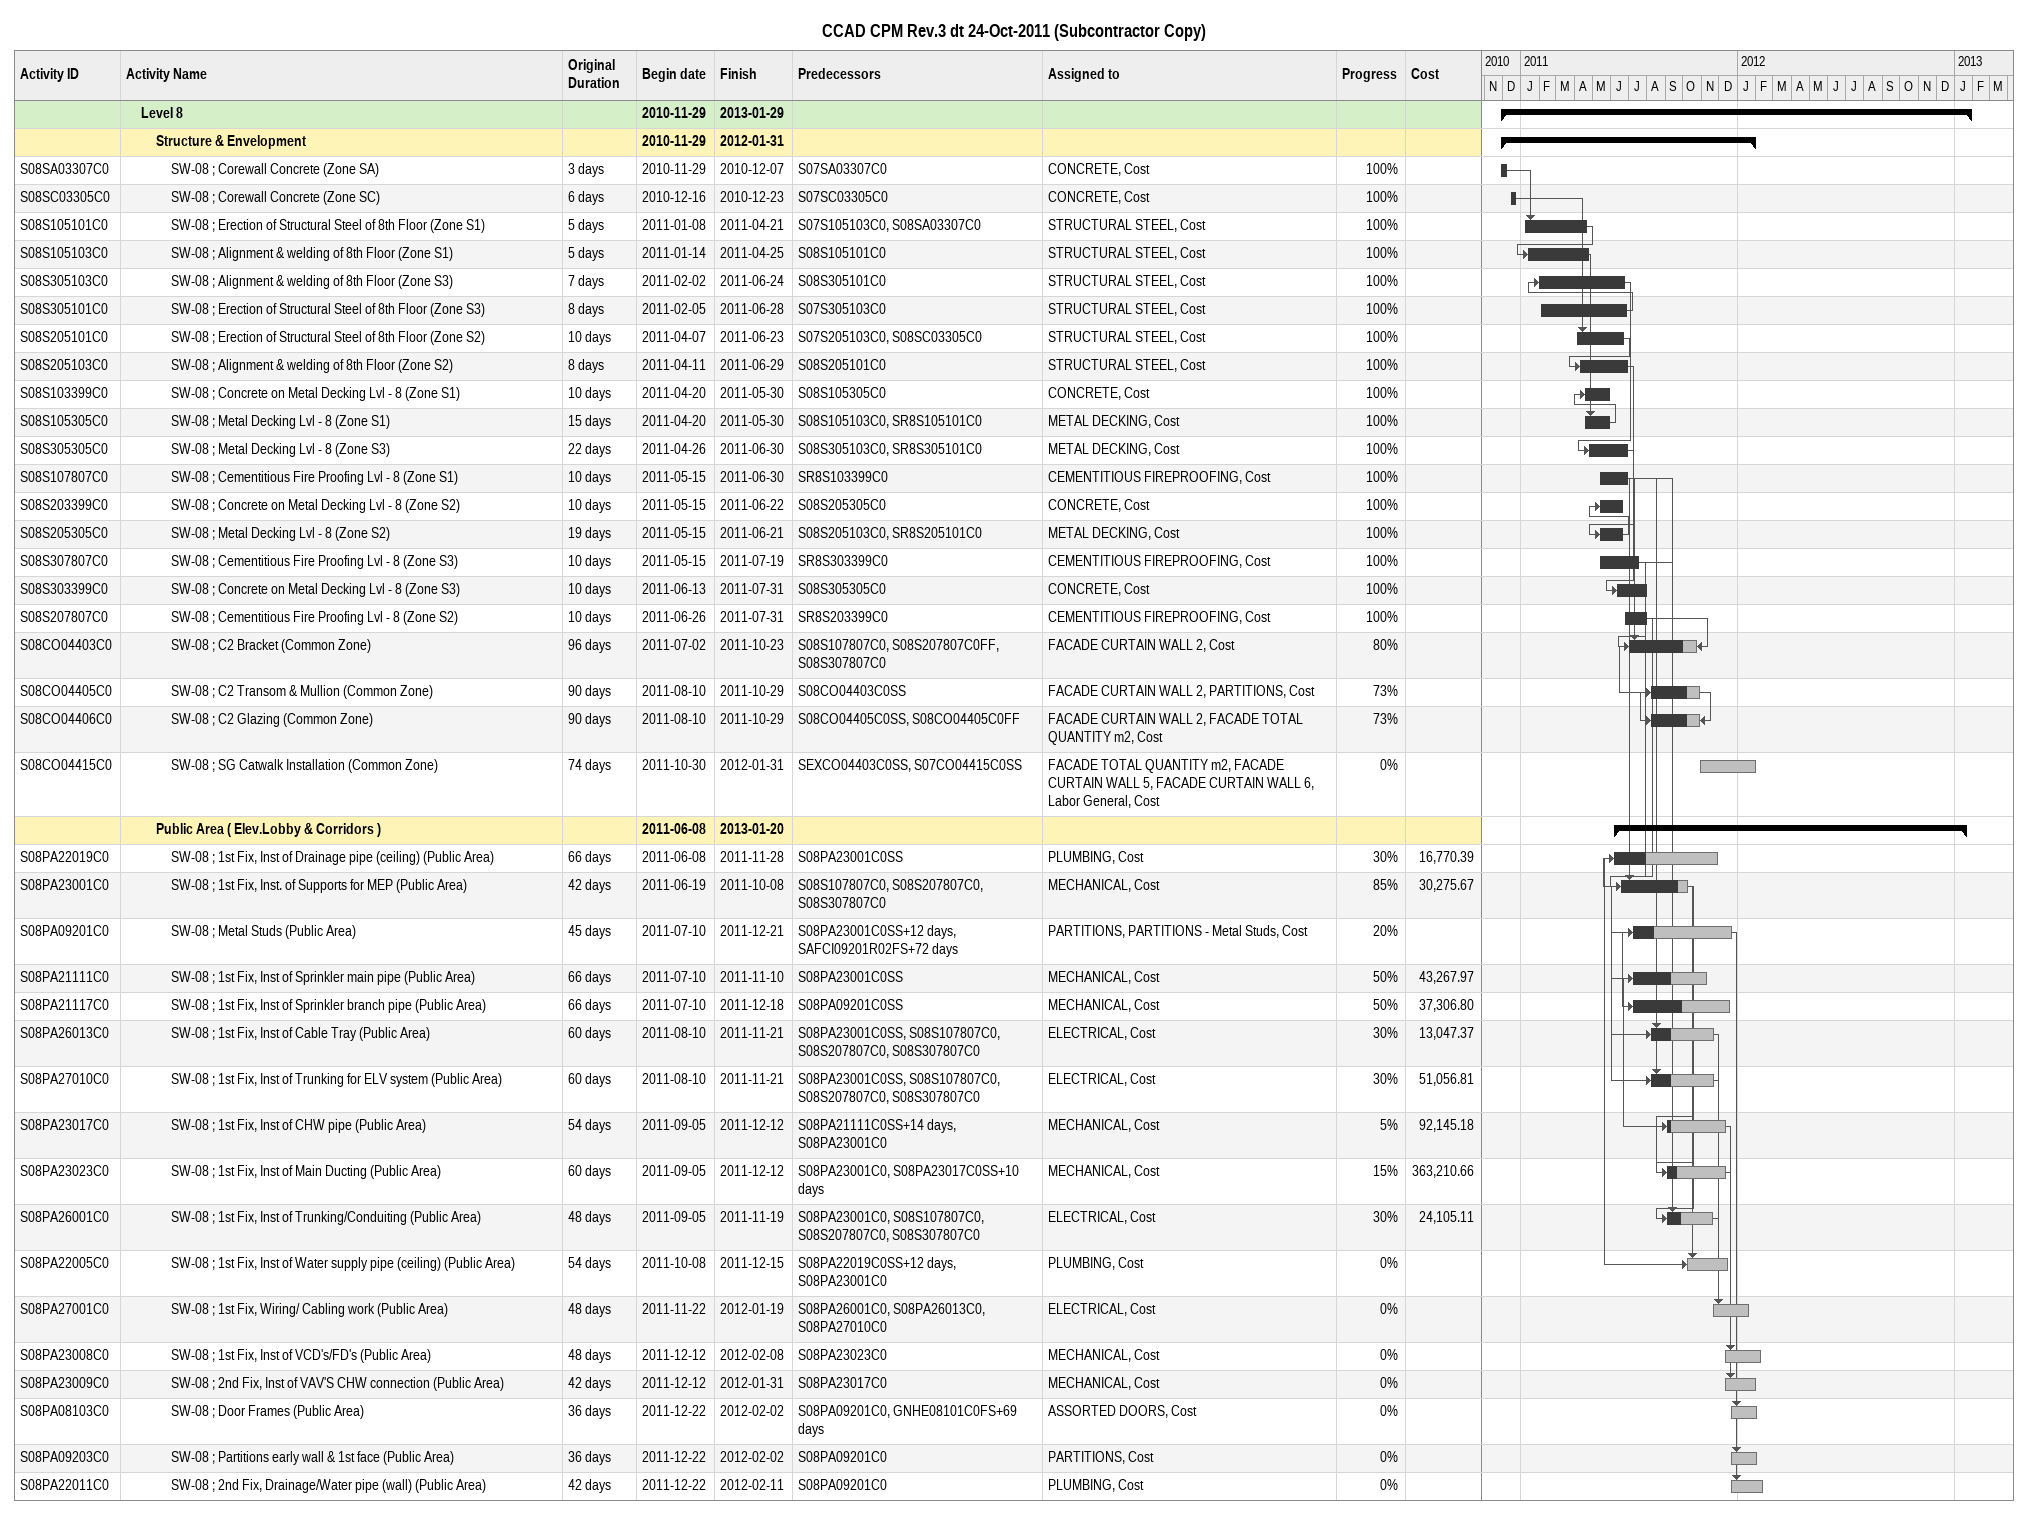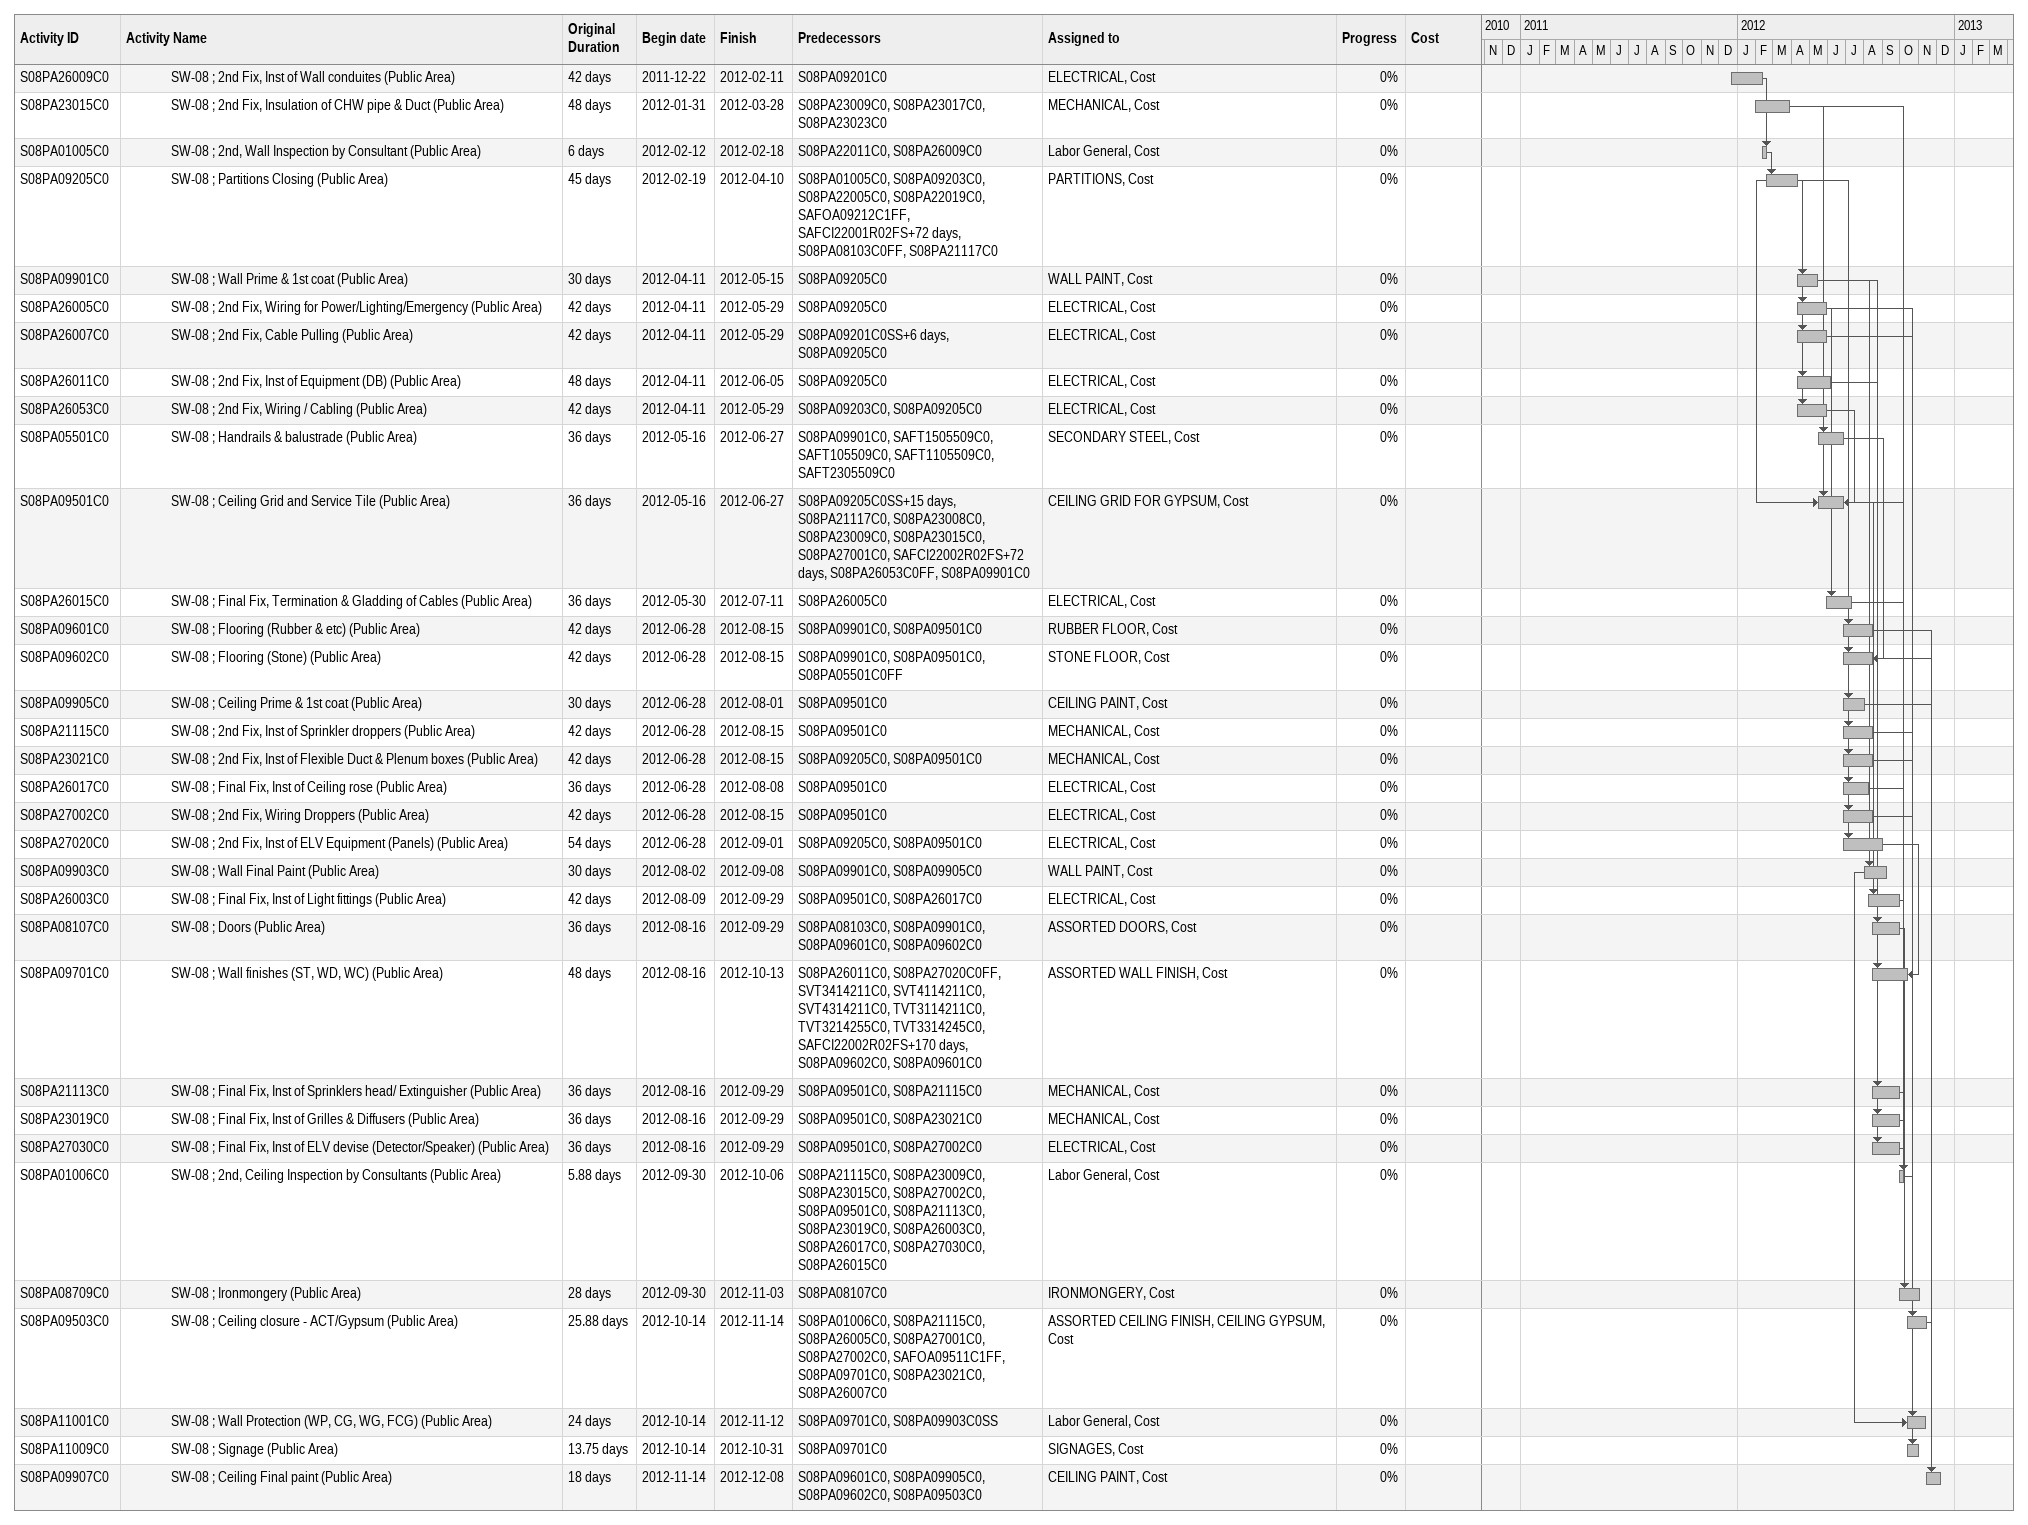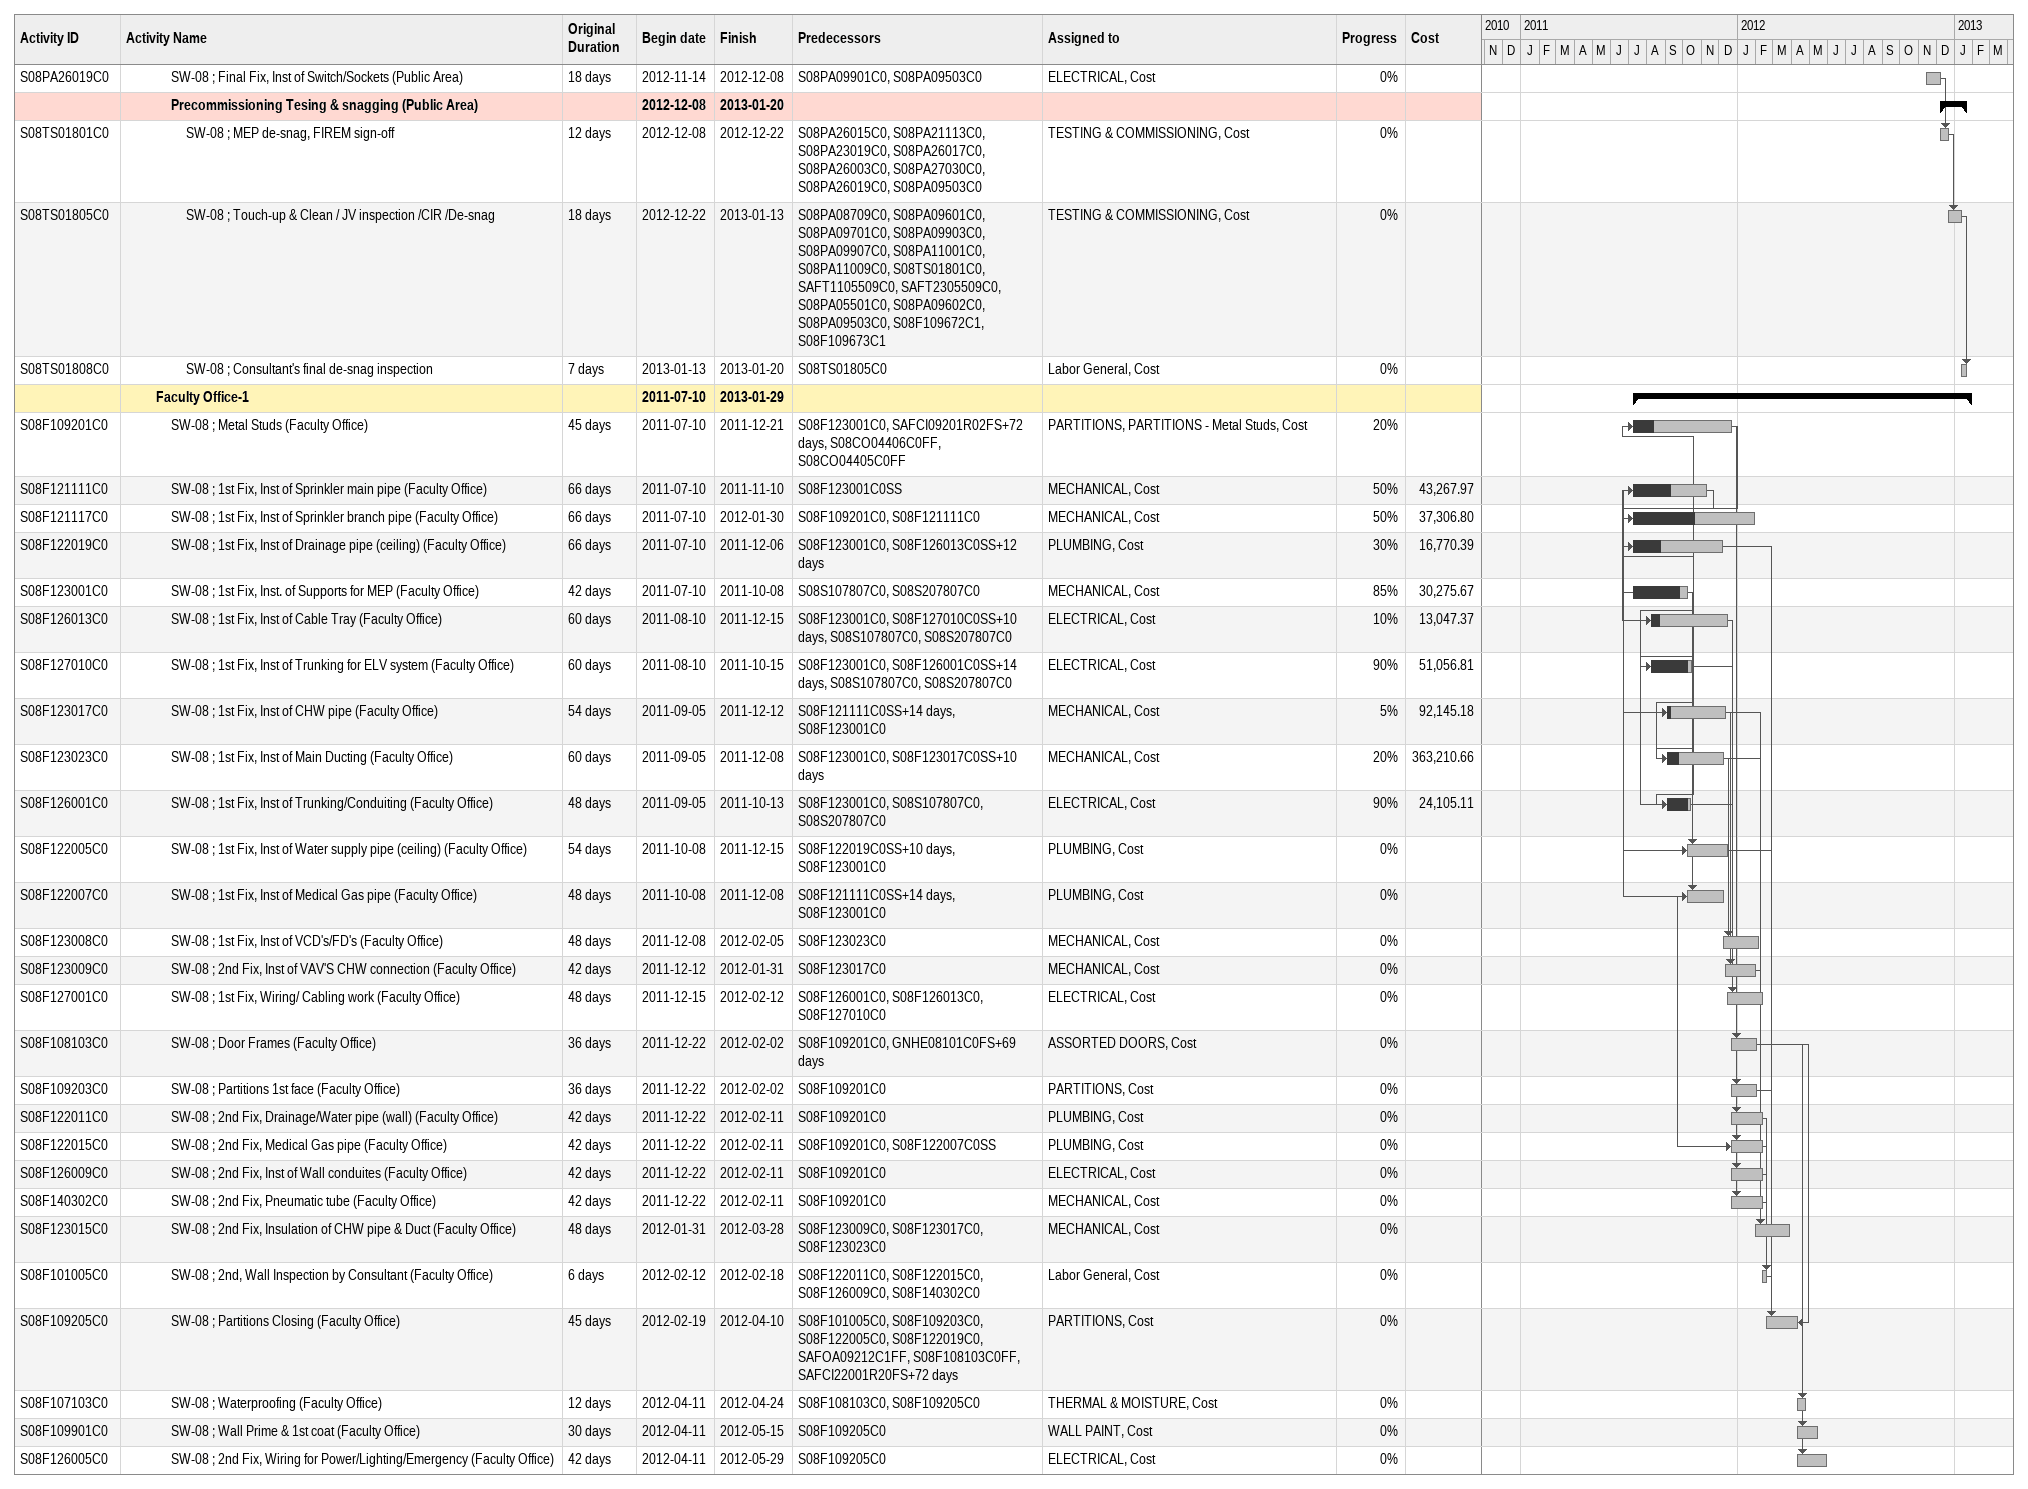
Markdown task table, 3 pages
CCAD CPM Rev.3 dt 24-Oct-2011 (Subcontractor Copy)

| ID | Level | Task | Original duration | Start | Finish | Predecessors | Resources | % complete | Cost |
|---|---|---|---|---|---|---|---|---|---|
|  | 2 | **Level 8** |  | 2010-11-29 | 2013-01-29 |  |  |  |  |
|  | 3 | **Structure & Envelopment** |  | 2010-11-29 | 2012-01-31 |  |  |  |  |
| S08SA03307C0 | 4 | SW-08 ; Corewall Concrete (Zone SA) | 3d | 2010-11-29 | 2010-12-07 | S07SA03307C0 | CONCRETE, Cost | 100 |  |
| S08SC03305C0 | 4 | SW-08 ; Corewall Concrete (Zone SC) | 6d | 2010-12-16 | 2010-12-23 | S07SC03305C0 | CONCRETE, Cost | 100 |  |
| S08S105101C0 | 4 | SW-08 ; Erection of Structural Steel of 8th Floor (Zone S1) | 5d | 2011-01-08 | 2011-04-21 | S07S105103C0, S08SA03307C0 | STRUCTURAL STEEL, Cost | 100 |  |
| S08S105103C0 | 4 | SW-08 ; Alignment & welding of 8th Floor (Zone S1) | 5d | 2011-01-14 | 2011-04-25 | S08S105101C0 | STRUCTURAL STEEL, Cost | 100 |  |
| S08S305103C0 | 4 | SW-08 ; Alignment & welding of 8th Floor (Zone S3) | 7d | 2011-02-02 | 2011-06-24 | S08S305101C0 | STRUCTURAL STEEL, Cost | 100 |  |
| S08S305101C0 | 4 | SW-08 ; Erection of Structural Steel of 8th Floor (Zone S3) | 8d | 2011-02-05 | 2011-06-28 | S07S305103C0 | STRUCTURAL STEEL, Cost | 100 |  |
| S08S205101C0 | 4 | SW-08 ; Erection of Structural Steel of 8th Floor (Zone S2) | 10d | 2011-04-07 | 2011-06-23 | S07S205103C0, S08SC03305C0 | STRUCTURAL STEEL, Cost | 100 |  |
| S08S205103C0 | 4 | SW-08 ; Alignment & welding of 8th Floor (Zone S2) | 8d | 2011-04-11 | 2011-06-29 | S08S205101C0 | STRUCTURAL STEEL, Cost | 100 |  |
| S08S103399C0 | 4 | SW-08 ; Concrete on Metal Decking Lvl - 8 (Zone S1) | 10d | 2011-04-20 | 2011-05-30 | S08S105305C0 | CONCRETE, Cost | 100 |  |
| S08S105305C0 | 4 | SW-08 ; Metal Decking Lvl - 8 (Zone S1) | 15d | 2011-04-20 | 2011-05-30 | S08S105103C0, SR8S105101C0 | METAL DECKING, Cost | 100 |  |
| S08S305305C0 | 4 | SW-08 ; Metal Decking Lvl - 8 (Zone S3) | 22d | 2011-04-26 | 2011-06-30 | S08S305103C0, SR8S305101C0 | METAL DECKING, Cost | 100 |  |
| S08S107807C0 | 4 | SW-08 ; Cementitious Fire Proofing Lvl - 8 (Zone S1) | 10d | 2011-05-15 | 2011-06-30 | SR8S103399C0 | CEMENTITIOUS FIREPROOFING, Cost | 100 |  |
| S08S203399C0 | 4 | SW-08 ; Concrete on Metal Decking Lvl - 8 (Zone S2) | 10d | 2011-05-15 | 2011-06-22 | S08S205305C0 | CONCRETE, Cost | 100 |  |
| S08S205305C0 | 4 | SW-08 ; Metal Decking Lvl - 8 (Zone S2) | 19d | 2011-05-15 | 2011-06-21 | S08S205103C0, SR8S205101C0 | METAL DECKING, Cost | 100 |  |
| S08S307807C0 | 4 | SW-08 ; Cementitious Fire Proofing Lvl - 8 (Zone S3) | 10d | 2011-05-15 | 2011-07-19 | SR8S303399C0 | CEMENTITIOUS FIREPROOFING, Cost | 100 |  |
| S08S303399C0 | 4 | SW-08 ; Concrete on Metal Decking Lvl - 8 (Zone S3) | 10d | 2011-06-13 | 2011-07-31 | S08S305305C0 | CONCRETE, Cost | 100 |  |
| S08S207807C0 | 4 | SW-08 ; Cementitious Fire Proofing Lvl - 8 (Zone S2) | 10d | 2011-06-26 | 2011-07-31 | SR8S203399C0 | CEMENTITIOUS FIREPROOFING, Cost | 100 |  |
| S08CO04403C0 | 4 | SW-08 ; C2 Bracket (Common Zone) | 96d | 2011-07-02 | 2011-10-23 | S08S107807C0, S08S207807C0FF, S08S307807C0 | FACADE CURTAIN WALL 2, Cost | 80 |  |
| S08CO04405C0 | 4 | SW-08 ; C2 Transom & Mullion (Common Zone) | 90d | 2011-08-10 | 2011-10-29 | S08CO04403C0SS | FACADE CURTAIN WALL 2, PARTITIONS, Cost | 73 |  |
| S08CO04406C0 | 4 | SW-08 ; C2 Glazing (Common Zone) | 90d | 2011-08-10 | 2011-10-29 | S08CO04405C0SS, S08CO04405C0FF | FACADE CURTAIN WALL 2, FACADE TOTAL QUANTITY m2, Cost | 73 |  |
| S08CO04415C0 | 4 | SW-08 ; SG Catwalk Installation (Common Zone) | 74d | 2011-10-30 | 2012-01-31 | SEXCO04403C0SS, S07CO04415C0SS | FACADE TOTAL QUANTITY m2, FACADE CURTAIN WALL 5, FACADE CURTAIN WALL 6, Labor General, Cost | 0 |  |
|  | 3 | **Public Area ( Elev.Lobby & Corridors )** |  | 2011-06-08 | 2013-01-20 |  |  |  |  |
| S08PA22019C0 | 4 | SW-08 ; 1st Fix, Inst of Drainage pipe (ceiling) (Public Area) | 66d | 2011-06-08 | 2011-11-28 | S08PA23001C0SS | PLUMBING, Cost | 30 | 16770.39 |
| S08PA23001C0 | 4 | SW-08 ; 1st Fix, Inst. of Supports for MEP (Public Area) | 42d | 2011-06-19 | 2011-10-08 | S08S107807C0, S08S207807C0, S08S307807C0 | MECHANICAL, Cost | 85 | 30275.67 |
| S08PA09201C0 | 4 | SW-08 ; Metal Studs (Public Area) | 45d | 2011-07-10 | 2011-12-21 | S08PA23001C0SS+12d, SAFCI09201R02FS+72d | PARTITIONS, PARTITIONS - Metal Studs, Cost | 20 |  |
| S08PA21111C0 | 4 | SW-08 ; 1st Fix, Inst of Sprinkler main pipe (Public Area) | 66d | 2011-07-10 | 2011-11-10 | S08PA23001C0SS | MECHANICAL, Cost | 50 | 43267.97 |
| S08PA21117C0 | 4 | SW-08 ; 1st Fix, Inst of Sprinkler branch pipe (Public Area) | 66d | 2011-07-10 | 2011-12-18 | S08PA09201C0SS | MECHANICAL, Cost | 50 | 37306.80 |
| S08PA26013C0 | 4 | SW-08 ; 1st Fix, Inst of Cable Tray (Public Area) | 60d | 2011-08-10 | 2011-11-21 | S08PA23001C0SS, S08S107807C0, S08S207807C0, S08S307807C0 | ELECTRICAL, Cost | 30 | 13047.37 |
| S08PA27010C0 | 4 | SW-08 ; 1st Fix, Inst of Trunking for ELV system (Public Area) | 60d | 2011-08-10 | 2011-11-21 | S08PA23001C0SS, S08S107807C0, S08S207807C0, S08S307807C0 | ELECTRICAL, Cost | 30 | 51056.81 |
| S08PA23017C0 | 4 | SW-08 ; 1st Fix, Inst of CHW pipe (Public Area) | 54d | 2011-09-05 | 2011-12-12 | S08PA21111C0SS+14d, S08PA23001C0 | MECHANICAL, Cost | 5 | 92145.18 |
| S08PA23023C0 | 4 | SW-08 ; 1st Fix, Inst of Main Ducting (Public Area) | 60d | 2011-09-05 | 2011-12-12 | S08PA23001C0, S08PA23017C0SS+10d | MECHANICAL, Cost | 15 | 363210.66 |
| S08PA26001C0 | 4 | SW-08 ; 1st Fix, Inst of Trunking/Conduiting (Public Area) | 48d | 2011-09-05 | 2011-11-19 | S08PA23001C0, S08S107807C0, S08S207807C0, S08S307807C0 | ELECTRICAL, Cost | 30 | 24105.11 |
| S08PA22005C0 | 4 | SW-08 ; 1st Fix, Inst of Water supply pipe (ceiling) (Public Area) | 54d | 2011-10-08 | 2011-12-15 | S08PA22019C0SS+12d, S08PA23001C0 | PLUMBING, Cost | 0 |  |
| S08PA27001C0 | 4 | SW-08 ; 1st Fix, Wiring/ Cabling work (Public Area) | 48d | 2011-11-22 | 2012-01-19 | S08PA26001C0, S08PA26013C0, S08PA27010C0 | ELECTRICAL, Cost | 0 |  |
| S08PA23008C0 | 4 | SW-08 ; 1st Fix, Inst of VCD's/FD's (Public Area) | 48d | 2011-12-12 | 2012-02-08 | S08PA23023C0 | MECHANICAL, Cost | 0 |  |
| S08PA23009C0 | 4 | SW-08 ; 2nd Fix, Inst of VAV'S CHW connection (Public Area) | 42d | 2011-12-12 | 2012-01-31 | S08PA23017C0 | MECHANICAL, Cost | 0 |  |
| S08PA08103C0 | 4 | SW-08 ; Door Frames (Public Area) | 36d | 2011-12-22 | 2012-02-02 | S08PA09201C0, GNHE08101C0FS+69d | ASSORTED DOORS, Cost | 0 |  |
| S08PA09203C0 | 4 | SW-08 ; Partitions early wall & 1st face (Public Area) | 36d | 2011-12-22 | 2012-02-02 | S08PA09201C0 | PARTITIONS, Cost | 0 |  |
| S08PA22011C0 | 4 | SW-08 ; 2nd Fix, Drainage/Water pipe (wall) (Public Area) | 42d | 2011-12-22 | 2012-02-11 | S08PA09201C0 | PLUMBING, Cost | 0 |  |
| S08PA26009C0 | 4 | SW-08 ; 2nd Fix, Inst of Wall conduites (Public Area) | 42d | 2011-12-22 | 2012-02-11 | S08PA09201C0 | ELECTRICAL, Cost | 0 |  |
| S08PA23015C0 | 4 | SW-08 ; 2nd Fix, Insulation of CHW pipe & Duct (Public Area) | 48d | 2012-01-31 | 2012-03-28 | S08PA23009C0, S08PA23017C0, S08PA23023C0 | MECHANICAL, Cost | 0 |  |
| S08PA01005C0 | 4 | SW-08 ; 2nd, Wall Inspection by Consultant (Public Area) | 6d | 2012-02-12 | 2012-02-18 | S08PA22011C0, S08PA26009C0 | Labor General, Cost | 0 |  |
| S08PA09205C0 | 4 | SW-08 ; Partitions Closing (Public Area) | 45d | 2012-02-19 | 2012-04-10 | S08PA01005C0, S08PA09203C0, S08PA22005C0, S08PA22019C0, SAFOA09212C1FF, SAFCI22001R02FS+72d, S08PA08103C0FF, S08PA21117C0 | PARTITIONS, Cost | 0 |  |
| S08PA09901C0 | 4 | SW-08 ; Wall Prime & 1st coat (Public Area) | 30d | 2012-04-11 | 2012-05-15 | S08PA09205C0 | WALL PAINT, Cost | 0 |  |
| S08PA26005C0 | 4 | SW-08 ; 2nd Fix, Wiring for Power/Lighting/Emergency (Public Area) | 42d | 2012-04-11 | 2012-05-29 | S08PA09205C0 | ELECTRICAL, Cost | 0 |  |
| S08PA26007C0 | 4 | SW-08 ; 2nd Fix, Cable Pulling (Public Area) | 42d | 2012-04-11 | 2012-05-29 | S08PA09201C0SS+6d, S08PA09205C0 | ELECTRICAL, Cost | 0 |  |
| S08PA26011C0 | 4 | SW-08 ; 2nd Fix, Inst of Equipment (DB) (Public Area) | 48d | 2012-04-11 | 2012-06-05 | S08PA09205C0 | ELECTRICAL, Cost | 0 |  |
| S08PA26053C0 | 4 | SW-08 ; 2nd Fix, Wiring / Cabling (Public Area) | 42d | 2012-04-11 | 2012-05-29 | S08PA09203C0, S08PA09205C0 | ELECTRICAL, Cost | 0 |  |
| S08PA05501C0 | 4 | SW-08 ; Handrails & balustrade (Public Area) | 36d | 2012-05-16 | 2012-06-27 | S08PA09901C0, SAFT1505509C0, SAFT105509C0, SAFT1105509C0, SAFT2305509C0 | SECONDARY STEEL, Cost | 0 |  |
| S08PA09501C0 | 4 | SW-08 ; Ceiling Grid and Service Tile (Public Area) | 36d | 2012-05-16 | 2012-06-27 | S08PA09205C0SS+15d, S08PA21117C0, S08PA23008C0, S08PA23009C0, S08PA23015C0, S08PA27001C0, SAFCI22002R02FS+72d, S08PA26053C0FF, S08PA09901C0 | CEILING GRID FOR GYPSUM, Cost | 0 |  |
| S08PA26015C0 | 4 | SW-08 ; Final Fix, Termination & Gladding of Cables (Public Area) | 36d | 2012-05-30 | 2012-07-11 | S08PA26005C0 | ELECTRICAL, Cost | 0 |  |
| S08PA09601C0 | 4 | SW-08 ; Flooring (Rubber & etc) (Public Area) | 42d | 2012-06-28 | 2012-08-15 | S08PA09901C0, S08PA09501C0 | RUBBER FLOOR, Cost | 0 |  |
| S08PA09602C0 | 4 | SW-08 ; Flooring (Stone) (Public Area) | 42d | 2012-06-28 | 2012-08-15 | S08PA09901C0, S08PA09501C0, S08PA05501C0FF | STONE FLOOR, Cost | 0 |  |
| S08PA09905C0 | 4 | SW-08 ; Ceiling Prime & 1st coat (Public Area) | 30d | 2012-06-28 | 2012-08-01 | S08PA09501C0 | CEILING PAINT, Cost | 0 |  |
| S08PA21115C0 | 4 | SW-08 ; 2nd Fix, Inst of Sprinkler droppers (Public Area) | 42d | 2012-06-28 | 2012-08-15 | S08PA09501C0 | MECHANICAL, Cost | 0 |  |
| S08PA23021C0 | 4 | SW-08 ; 2nd Fix, Inst of Flexible Duct & Plenum boxes (Public Area) | 42d | 2012-06-28 | 2012-08-15 | S08PA09205C0, S08PA09501C0 | MECHANICAL, Cost | 0 |  |
| S08PA26017C0 | 4 | SW-08 ; Final Fix, Inst of Ceiling rose (Public Area) | 36d | 2012-06-28 | 2012-08-08 | S08PA09501C0 | ELECTRICAL, Cost | 0 |  |
| S08PA27002C0 | 4 | SW-08 ; 2nd Fix, Wiring Droppers (Public Area) | 42d | 2012-06-28 | 2012-08-15 | S08PA09501C0 | ELECTRICAL, Cost | 0 |  |
| S08PA27020C0 | 4 | SW-08 ; 2nd Fix, Inst of ELV Equipment (Panels) (Public Area) | 54d | 2012-06-28 | 2012-09-01 | S08PA09205C0, S08PA09501C0 | ELECTRICAL, Cost | 0 |  |
| S08PA09903C0 | 4 | SW-08 ; Wall Final Paint (Public Area) | 30d | 2012-08-02 | 2012-09-08 | S08PA09901C0, S08PA09905C0 | WALL PAINT, Cost | 0 |  |
| S08PA26003C0 | 4 | SW-08 ; Final Fix, Inst of Light fittings (Public Area) | 42d | 2012-08-09 | 2012-09-29 | S08PA09501C0, S08PA26017C0 | ELECTRICAL, Cost | 0 |  |
| S08PA08107C0 | 4 | SW-08 ; Doors (Public Area) | 36d | 2012-08-16 | 2012-09-29 | S08PA08103C0, S08PA09901C0, S08PA09601C0, S08PA09602C0 | ASSORTED DOORS, Cost | 0 |  |
| S08PA09701C0 | 4 | SW-08 ; Wall finishes (ST, WD, WC) (Public Area) | 48d | 2012-08-16 | 2012-10-13 | S08PA26011C0, S08PA27020C0FF, SVT3414211C0, SVT4114211C0, SVT4314211C0, TVT3114211C0, TVT3214255C0, TVT3314245C0, SAFCI22002R02FS+170d, S08PA09602C0, S08PA09601C0 | ASSORTED WALL FINISH, Cost | 0 |  |
| S08PA21113C0 | 4 | SW-08 ; Final Fix, Inst of Sprinklers head/ Extinguisher (Public Area) | 36d | 2012-08-16 | 2012-09-29 | S08PA09501C0, S08PA21115C0 | MECHANICAL, Cost | 0 |  |
| S08PA23019C0 | 4 | SW-08 ; Final Fix, Inst of Grilles & Diffusers (Public Area) | 36d | 2012-08-16 | 2012-09-29 | S08PA09501C0, S08PA23021C0 | MECHANICAL, Cost | 0 |  |
| S08PA27030C0 | 4 | SW-08 ; Final Fix, Inst of ELV devise (Detector/Speaker) (Public Area) | 36d | 2012-08-16 | 2012-09-29 | S08PA09501C0, S08PA27002C0 | ELECTRICAL, Cost | 0 |  |
| S08PA01006C0 | 4 | SW-08 ; 2nd, Ceiling Inspection by Consultants (Public Area) | 5.88d | 2012-09-30 | 2012-10-06 | S08PA21115C0, S08PA23009C0, S08PA23015C0, S08PA27002C0, S08PA09501C0, S08PA21113C0, S08PA23019C0, S08PA26003C0, S08PA26017C0, S08PA27030C0, S08PA26015C0 | Labor General, Cost | 0 |  |
| S08PA08709C0 | 4 | SW-08 ; Ironmongery (Public Area) | 28d | 2012-09-30 | 2012-11-03 | S08PA08107C0 | IRONMONGERY, Cost | 0 |  |
| S08PA09503C0 | 4 | SW-08 ; Ceiling closure - ACT/Gypsum (Public Area) | 25.88d | 2012-10-14 | 2012-11-14 | S08PA01006C0, S08PA21115C0, S08PA26005C0, S08PA27001C0, S08PA27002C0, SAFOA09511C1FF, S08PA09701C0, S08PA23021C0, S08PA26007C0 | ASSORTED CEILING FINISH, CEILING GYPSUM, Cost | 0 |  |
| S08PA11001C0 | 4 | SW-08 ; Wall Protection (WP, CG, WG, FCG) (Public Area) | 24d | 2012-10-14 | 2012-11-12 | S08PA09701C0, S08PA09903C0SS | Labor General, Cost | 0 |  |
| S08PA11009C0 | 4 | SW-08 ; Signage (Public Area) | 13.75d | 2012-10-14 | 2012-10-31 | S08PA09701C0 | SIGNAGES, Cost | 0 |  |
| S08PA09907C0 | 4 | SW-08 ; Ceiling Final paint (Public Area) | 18d | 2012-11-14 | 2012-12-08 | S08PA09601C0, S08PA09905C0, S08PA09602C0, S08PA09503C0 | CEILING PAINT, Cost | 0 |  |
| S08PA26019C0 | 4 | SW-08 ; Final Fix, Inst of Switch/Sockets (Public Area) | 18d | 2012-11-14 | 2012-12-08 | S08PA09901C0, S08PA09503C0 | ELECTRICAL, Cost | 0 |  |
|  | 4 | **Precommissioning Tesing & snagging (Public Area)** |  | 2012-12-08 | 2013-01-20 |  |  |  |  |
| S08TS01801C0 | 5 | SW-08 ; MEP de-snag, FIREM sign-off | 12d | 2012-12-08 | 2012-12-22 | S08PA26015C0, S08PA21113C0, S08PA23019C0, S08PA26017C0, S08PA26003C0, S08PA27030C0, S08PA26019C0, S08PA09503C0 | TESTING & COMMISSIONING, Cost | 0 |  |
| S08TS01805C0 | 5 | SW-08 ; Touch-up & Clean / JV inspection /CIR /De-snag | 18d | 2012-12-22 | 2013-01-13 | S08PA08709C0, S08PA09601C0, S08PA09701C0, S08PA09903C0, S08PA09907C0, S08PA11001C0, S08PA11009C0, S08TS01801C0, SAFT1105509C0, SAFT2305509C0, S08PA05501C0, S08PA09602C0, S08PA09503C0, S08F109672C1, S08F109673C1 | TESTING & COMMISSIONING, Cost | 0 |  |
| S08TS01808C0 | 5 | SW-08 ; Consultant's final de-snag inspection | 7d | 2013-01-13 | 2013-01-20 | S08TS01805C0 | Labor General, Cost | 0 |  |
|  | 3 | **Faculty Office-1** |  | 2011-07-10 | 2013-01-29 |  |  |  |  |
| S08F109201C0 | 4 | SW-08 ; Metal Studs (Faculty Office) | 45d | 2011-07-10 | 2011-12-21 | S08F123001C0, SAFCI09201R02FS+72d, S08CO04406C0FF, S08CO04405C0FF | PARTITIONS, PARTITIONS - Metal Studs, Cost | 20 |  |
| S08F121111C0 | 4 | SW-08 ; 1st Fix, Inst of Sprinkler main pipe (Faculty Office) | 66d | 2011-07-10 | 2011-11-10 | S08F123001C0SS | MECHANICAL, Cost | 50 | 43267.97 |
| S08F121117C0 | 4 | SW-08 ; 1st Fix, Inst of Sprinkler branch pipe (Faculty Office) | 66d | 2011-07-10 | 2012-01-30 | S08F109201C0, S08F121111C0 | MECHANICAL, Cost | 50 | 37306.80 |
| S08F122019C0 | 4 | SW-08 ; 1st Fix, Inst of Drainage pipe (ceiling) (Faculty Office) | 66d | 2011-07-10 | 2011-12-06 | S08F123001C0, S08F126013C0SS+12d | PLUMBING, Cost | 30 | 16770.39 |
| S08F123001C0 | 4 | SW-08 ; 1st Fix, Inst. of Supports for MEP (Faculty Office) | 42d | 2011-07-10 | 2011-10-08 | S08S107807C0, S08S207807C0 | MECHANICAL, Cost | 85 | 30275.67 |
| S08F126013C0 | 4 | SW-08 ; 1st Fix, Inst of Cable Tray (Faculty Office) | 60d | 2011-08-10 | 2011-12-15 | S08F123001C0, S08F127010C0SS+10d, S08S107807C0, S08S207807C0 | ELECTRICAL, Cost | 10 | 13047.37 |
| S08F127010C0 | 4 | SW-08 ; 1st Fix, Inst of Trunking for ELV system (Faculty Office) | 60d | 2011-08-10 | 2011-10-15 | S08F123001C0, S08F126001C0SS+14d, S08S107807C0, S08S207807C0 | ELECTRICAL, Cost | 90 | 51056.81 |
| S08F123017C0 | 4 | SW-08 ; 1st Fix, Inst of CHW pipe (Faculty Office) | 54d | 2011-09-05 | 2011-12-12 | S08F121111C0SS+14d, S08F123001C0 | MECHANICAL, Cost | 5 | 92145.18 |
| S08F123023C0 | 4 | SW-08 ; 1st Fix, Inst of Main Ducting (Faculty Office) | 60d | 2011-09-05 | 2011-12-08 | S08F123001C0, S08F123017C0SS+10d | MECHANICAL, Cost | 20 | 363210.66 |
| S08F126001C0 | 4 | SW-08 ; 1st Fix, Inst of Trunking/Conduiting (Faculty Office) | 48d | 2011-09-05 | 2011-10-13 | S08F123001C0, S08S107807C0, S08S207807C0 | ELECTRICAL, Cost | 90 | 24105.11 |
| S08F122005C0 | 4 | SW-08 ; 1st Fix, Inst of Water supply pipe (ceiling) (Faculty Office) | 54d | 2011-10-08 | 2011-12-15 | S08F122019C0SS+10d, S08F123001C0 | PLUMBING, Cost | 0 |  |
| S08F122007C0 | 4 | SW-08 ; 1st Fix, Inst of Medical Gas pipe (Faculty Office) | 48d | 2011-10-08 | 2011-12-08 | S08F121111C0SS+14d, S08F123001C0 | PLUMBING, Cost | 0 |  |
| S08F123008C0 | 4 | SW-08 ; 1st Fix, Inst of VCD's/FD's (Faculty Office) | 48d | 2011-12-08 | 2012-02-05 | S08F123023C0 | MECHANICAL, Cost | 0 |  |
| S08F123009C0 | 4 | SW-08 ; 2nd Fix, Inst of VAV'S CHW connection (Faculty Office) | 42d | 2011-12-12 | 2012-01-31 | S08F123017C0 | MECHANICAL, Cost | 0 |  |
| S08F127001C0 | 4 | SW-08 ; 1st Fix, Wiring/ Cabling work (Faculty Office) | 48d | 2011-12-15 | 2012-02-12 | S08F126001C0, S08F126013C0, S08F127010C0 | ELECTRICAL, Cost | 0 |  |
| S08F108103C0 | 4 | SW-08 ; Door Frames (Faculty Office) | 36d | 2011-12-22 | 2012-02-02 | S08F109201C0, GNHE08101C0FS+69d | ASSORTED DOORS, Cost | 0 |  |
| S08F109203C0 | 4 | SW-08 ; Partitions 1st face (Faculty Office) | 36d | 2011-12-22 | 2012-02-02 | S08F109201C0 | PARTITIONS, Cost | 0 |  |
| S08F122011C0 | 4 | SW-08 ; 2nd Fix, Drainage/Water pipe (wall) (Faculty Office) | 42d | 2011-12-22 | 2012-02-11 | S08F109201C0 | PLUMBING, Cost | 0 |  |
| S08F122015C0 | 4 | SW-08 ; 2nd Fix, Medical Gas pipe (Faculty Office) | 42d | 2011-12-22 | 2012-02-11 | S08F109201C0, S08F122007C0SS | PLUMBING, Cost | 0 |  |
| S08F126009C0 | 4 | SW-08 ; 2nd Fix, Inst of Wall conduites (Faculty Office) | 42d | 2011-12-22 | 2012-02-11 | S08F109201C0 | ELECTRICAL, Cost | 0 |  |
| S08F140302C0 | 4 | SW-08 ; 2nd Fix, Pneumatic tube (Faculty Office) | 42d | 2011-12-22 | 2012-02-11 | S08F109201C0 | MECHANICAL, Cost | 0 |  |
| S08F123015C0 | 4 | SW-08 ; 2nd Fix, Insulation of CHW pipe & Duct (Faculty Office) | 48d | 2012-01-31 | 2012-03-28 | S08F123009C0, S08F123017C0, S08F123023C0 | MECHANICAL, Cost | 0 |  |
| S08F101005C0 | 4 | SW-08 ; 2nd, Wall Inspection by Consultant (Faculty Office) | 6d | 2012-02-12 | 2012-02-18 | S08F122011C0, S08F122015C0, S08F126009C0, S08F140302C0 | Labor General, Cost | 0 |  |
| S08F109205C0 | 4 | SW-08 ; Partitions Closing (Faculty Office) | 45d | 2012-02-19 | 2012-04-10 | S08F101005C0, S08F109203C0, S08F122005C0, S08F122019C0, SAFOA09212C1FF, S08F108103C0FF, SAFCI22001R20FS+72d | PARTITIONS, Cost | 0 |  |
| S08F107103C0 | 4 | SW-08 ; Waterproofing (Faculty Office) | 12d | 2012-04-11 | 2012-04-24 | S08F108103C0, S08F109205C0 | THERMAL & MOISTURE, Cost | 0 |  |
| S08F109901C0 | 4 | SW-08 ; Wall Prime & 1st coat (Faculty Office) | 30d | 2012-04-11 | 2012-05-15 | S08F109205C0 | WALL PAINT, Cost | 0 |  |
| S08F126005C0 | 4 | SW-08 ; 2nd Fix, Wiring for Power/Lighting/Emergency (Faculty Office) | 42d | 2012-04-11 | 2012-05-29 | S08F109205C0 | ELECTRICAL, Cost | 0 |  |
